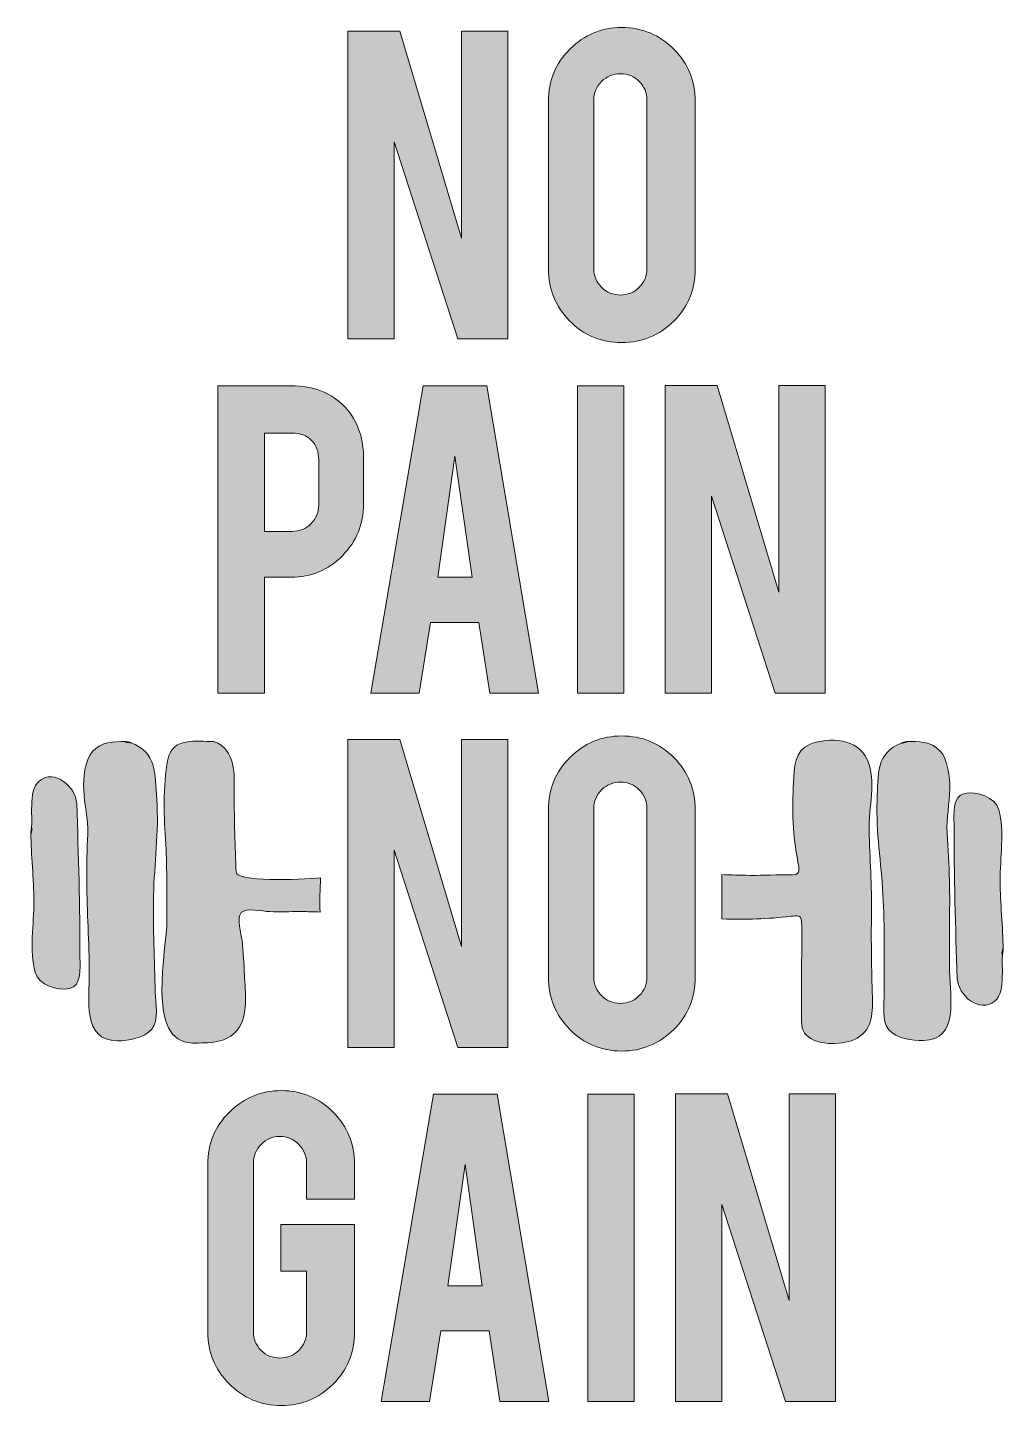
# Model space of a CAD drawing. Header units: inches. Extents: x 10.5 to 13.49, y 9.91 to 14.11.
import ezdxf

# ---------------------------------------------------------------- set-up
doc = ezdxf.new("R2010")
doc.units = ezdxf.units.IN
doc.header["$MEASUREMENT"] = 0
doc.layers.add('Calque 1', color=7, linetype='Continuous')

# ---------------------------------------------------------------- blocks, each defined once
blk = doc.blocks.new('block 3')
at = {"layer": 'Calque 1', "true_color": 0xcb7b26}
h = blk.add_hatch(color=32, dxfattribs=at)
h.dxf.hatch_style = 2
edge = h.paths.add_edge_path()
edge.add_spline(control_points=[(10.8942, 11.7535), (10.8884, 11.8343), (10.8938, 11.8999), (10.8149, 11.9268), (10.8173, 11.925), (10.7864, 11.9307), (10.8002, 11.9311), (10.7619, 11.93), (10.7262, 11.9312), (10.6983, 11.9002), (10.6742, 11.8733), (10.6702, 11.8178), (10.6715, 11.7835), (10.6732, 11.7378), (10.6854, 11.6954), (10.6837, 11.6487), (10.682, 11.6007), (10.6804, 11.5527), (10.6807, 11.5046), (10.6814, 11.4115), (10.6879, 11.3185), (10.6886, 11.2253), (10.6892, 11.1462), (10.6654, 11.0185), (10.7746, 11.0184), (10.8083, 11.0183), (10.8562, 11.0267), (10.8791, 11.0543), (10.9017, 11.0816), (10.8902, 11.1339), (10.8895, 11.1665), (10.8875, 11.2643), (10.8823, 11.362), (10.8845, 11.4599), (10.8867, 11.5583), (10.9014, 11.655), (10.8942, 11.7535)], knot_values=[0, 0, 0, 0, 1, 1, 1, 2, 2, 2, 3, 3, 3, 4, 4, 4, 5, 5, 5, 6, 6, 6, 7, 7, 7, 8, 8, 8, 9, 9, 9, 10, 10, 10, 11, 11, 11, 12, 12, 12, 12], degree=3, periodic=1)
h = blk.add_hatch(color=32, dxfattribs=at)
h.dxf.hatch_style = 2
edge = h.paths.add_edge_path()
edge.add_spline(control_points=[(10.8002, 11.9311), (10.8054, 11.9298), (10.8103, 11.9283), (10.8149, 11.9268), (10.8142, 11.9274), (10.8101, 11.9286), (10.8002, 11.9311)], knot_values=[0, 0, 0, 0, 1, 1, 1, 2, 2, 2, 2], degree=3, periodic=1)
h = blk.add_hatch(color=32, dxfattribs=at)
h.dxf.hatch_style = 2
edge = h.paths.add_edge_path()
edge.add_spline(control_points=[(11.1361, 11.5332), (11.1336, 11.6119), (11.1301, 11.6903), (11.1306, 11.7691), (11.131, 11.8279), (11.1367, 11.9066), (11.0688, 11.9307), (11.0157, 11.9307), (10.9414, 11.9448), (10.9281, 11.8759), (10.9121, 11.7934), (10.9167, 11.7001), (10.9217, 11.6166), (10.9265, 11.5384), (10.9244, 11.4619), (10.9253, 11.3839), (10.9261, 11.3027), (10.8577, 11.0117), (11.0032, 11.0117), (11.0514, 11.0117), (11.1076, 11.0099), (11.1409, 11.0522), (11.1751, 11.0956), (11.164, 11.1671), (11.1618, 11.218), (11.1603, 11.2535), (11.158, 11.2889), (11.1543, 11.3243), (11.1523, 11.3435), (11.1363, 11.3933), (11.152, 11.4091), (11.1681, 11.4253), (11.2179, 11.4129), (11.238, 11.4121), (11.2734, 11.4108), (11.2981, 11.4124), (11.3335, 11.4123), (11.3593, 11.4123), (11.369, 11.4109), (11.3922, 11.411), (11.3906, 11.4453), (11.3932, 11.4806), (11.3937, 11.5149), (11.3271, 11.5096), (11.1371, 11.5018), (11.1361, 11.5332)], knot_values=[0, 0, 0, 0, 1, 1, 1, 2, 2, 2, 3, 3, 3, 4, 4, 4, 5, 5, 5, 6, 6, 6, 7, 7, 7, 8, 8, 8, 9, 9, 9, 10, 10, 10, 11, 11, 11, 12, 12, 12, 13, 13, 13, 14, 14, 14, 15, 15, 15, 15], degree=3, periodic=1)
h = blk.add_hatch(color=32, dxfattribs=at)
h.dxf.hatch_style = 2
edge = h.paths.add_edge_path()
edge.add_spline(control_points=[(13.0742, 11.406), (13.0756, 11.4903), (13.0692, 11.575), (13.0668, 11.6593), (13.0648, 11.7316), (13.0913, 11.8071), (13.061, 11.8757), (13.0329, 11.9393), (12.9455, 11.9458), (12.8873, 11.9221), (12.838, 11.9019), (12.8392, 11.8524), (12.8364, 11.8057), (12.8316, 11.7229), (12.8337, 11.6443), (12.8501, 11.5631), (12.8582, 11.5224), (12.8501, 11.5239), (12.8132, 11.5241), (12.772, 11.5244), (12.731, 11.5219), (12.6897, 11.5229), (12.6568, 11.5237), (12.6426, 11.5243), (12.6181, 11.5249), (12.6181, 11.4799), (12.6181, 11.435), (12.6181, 11.3901), (12.6932, 11.3872), (12.7543, 11.3894), (12.8291, 11.3979), (12.8467, 11.4), (12.86, 11.4034), (12.861, 11.3819), (12.8627, 11.3423), (12.8613, 11.3023), (12.8613, 11.2626), (12.8613, 11.2126), (12.8613, 11.1626), (12.8613, 11.1125), (12.8613, 11.0915), (12.8569, 11.0606), (12.8702, 11.0421), (12.899, 11.0022), (12.9827, 11.0049), (13.0203, 11.0217), (13.0771, 11.0469), (13.0782, 11.096), (13.0769, 11.1517), (13.0748, 11.2366), (13.0728, 11.321), (13.0742, 11.406)], knot_values=[0, 0, 0, 0, 1, 1, 1, 2, 2, 2, 3, 3, 3, 4, 4, 4, 5, 5, 5, 6, 6, 6, 7, 7, 7, 8, 8, 8, 9, 9, 9, 10, 10, 10, 11, 11, 11, 12, 12, 12, 13, 13, 13, 14, 14, 14, 15, 15, 15, 16, 16, 16, 17, 17, 17, 17], degree=3, periodic=1)
h = blk.add_hatch(color=32, dxfattribs=at)
h.dxf.hatch_style = 2
edge = h.paths.add_edge_path()
edge.add_spline(control_points=[(13.3122, 11.5078), (13.3111, 11.5559), (13.3081, 11.6039), (13.3049, 11.6518), (13.3019, 11.6984), (13.3129, 11.7411), (13.3133, 11.7869), (13.3135, 11.8212), (13.3079, 11.8766), (13.283, 11.9027), (13.2543, 11.933), (13.2186, 11.9307), (13.1803, 11.9307), (13.1942, 11.9307), (13.1634, 11.924), (13.1657, 11.9259), (13.0877, 11.8967), (13.095, 11.8313), (13.0915, 11.7504), (13.0873, 11.6542), (13.1041, 11.5604), (13.1094, 11.4647), (13.1149, 11.3644), (13.1124, 11.2641), (13.1133, 11.1638), (13.1136, 11.1312), (13.1036, 11.0786), (13.127, 11.0519), (13.1507, 11.025), (13.1988, 11.0181), (13.2325, 11.0191), (13.3416, 11.0224), (13.3141, 11.1493), (13.3124, 11.2284), (13.3104, 11.3215), (13.3142, 11.4147), (13.3122, 11.5078)], knot_values=[0, 0, 0, 0, 1, 1, 1, 2, 2, 2, 3, 3, 3, 4, 4, 4, 5, 5, 5, 6, 6, 6, 7, 7, 7, 8, 8, 8, 9, 9, 9, 10, 10, 10, 11, 11, 11, 12, 12, 12, 12], degree=3, periodic=1)
h = blk.add_hatch(color=32, dxfattribs=at)
h.dxf.hatch_style = 2
edge = h.paths.add_edge_path()
edge.add_spline(control_points=[(13.1657, 11.9259), (13.1703, 11.9276), (13.1751, 11.9292), (13.1803, 11.9307), (13.1704, 11.9279), (13.1664, 11.9265), (13.1657, 11.9259)], knot_values=[0, 0, 0, 0, 1, 1, 1, 2, 2, 2, 2], degree=3, periodic=1)
h = blk.add_hatch(color=32, dxfattribs=at)
h.dxf.hatch_style = 2
edge = h.paths.add_edge_path()
edge.add_spline(control_points=[(10.65, 11.7421), (10.6481, 11.7908), (10.5826, 11.8499), (10.5353, 11.81), (10.5001, 11.7803), (10.5188, 11.6935), (10.5104, 11.6535), (10.5181, 11.6901), (10.5104, 11.6352), (10.5104, 11.6535), (10.5104, 11.5832), (10.5196, 11.5139), (10.5197, 11.4433), (10.5198, 11.3769), (10.5052, 11.2911), (10.5232, 11.2271), (10.5342, 11.1881), (10.5916, 11.1699), (10.6282, 11.1775), (10.6663, 11.1855), (10.66, 11.2417), (10.66, 11.2698), (10.6599, 11.4272), (10.6559, 11.5847), (10.65, 11.7421)], knot_values=[0, 0, 0, 0, 1, 1, 1, 2, 2, 2, 3, 3, 3, 4, 4, 4, 5, 5, 5, 6, 6, 6, 7, 7, 7, 8, 8, 8, 8], degree=3, periodic=1)
h = blk.add_hatch(color=32, dxfattribs=at)
h.dxf.hatch_style = 2
edge = h.paths.add_edge_path()
edge.add_spline(control_points=[(13.4757, 11.2962), (13.468, 11.2595), (13.4757, 11.3144), (13.4757, 11.2962), (13.4757, 11.3665), (13.4665, 11.4358), (13.4664, 11.5064), (13.4663, 11.5728), (13.4808, 11.6586), (13.4629, 11.7226), (13.4519, 11.7616), (13.3945, 11.7798), (13.3579, 11.7722), (13.3198, 11.7642), (13.3261, 11.708), (13.3261, 11.6799), (13.3262, 11.5224), (13.3302, 11.3649), (13.3361, 11.2076), (13.338, 11.1589), (13.4035, 11.0997), (13.4508, 11.1396), (13.486, 11.1694), (13.4674, 11.2561), (13.4757, 11.2962)], knot_values=[0, 0, 0, 0, 1, 1, 1, 2, 2, 2, 3, 3, 3, 4, 4, 4, 5, 5, 5, 6, 6, 6, 7, 7, 7, 8, 8, 8, 8], degree=3, periodic=1)
at = {"layer": 'Calque 1', "lineweight": 0}
for points, knots in [([(10.8942, 11.7535), (10.8884, 11.8343), (10.8938, 11.8999), (10.8149, 11.9268), (10.8173, 11.925), (10.7864, 11.9307), (10.8002, 11.9311), (10.7619, 11.93), (10.7262, 11.9312), (10.6983, 11.9002), (10.6742, 11.8733), (10.6702, 11.8178), (10.6715, 11.7835), (10.6732, 11.7378), (10.6854, 11.6954), (10.6837, 11.6487), (10.682, 11.6007), (10.6804, 11.5527), (10.6807, 11.5046), (10.6814, 11.4115), (10.6879, 11.3185), (10.6886, 11.2253), (10.6892, 11.1462), (10.6654, 11.0185), (10.7746, 11.0184), (10.8083, 11.0183), (10.8562, 11.0267), (10.8791, 11.0543), (10.9017, 11.0816), (10.8902, 11.1339), (10.8895, 11.1665), (10.8875, 11.2643), (10.8823, 11.362), (10.8845, 11.4599), (10.8867, 11.5583), (10.9014, 11.655), (10.8942, 11.7535)], [0, 0, 0, 0, 1, 1, 1, 2, 2, 2, 3, 3, 3, 4, 4, 4, 5, 5, 5, 6, 6, 6, 7, 7, 7, 8, 8, 8, 9, 9, 9, 10, 10, 10, 11, 11, 11, 12, 12, 12, 12]), ([(10.8002, 11.9311), (10.8054, 11.9298), (10.8103, 11.9283), (10.8149, 11.9268), (10.8142, 11.9274), (10.8101, 11.9286), (10.8002, 11.9311)], [0, 0, 0, 0, 1, 1, 1, 2, 2, 2, 2]), ([(11.1361, 11.5332), (11.1336, 11.6119), (11.1301, 11.6903), (11.1306, 11.7691), (11.131, 11.8279), (11.1367, 11.9066), (11.0688, 11.9307), (11.0157, 11.9307), (10.9414, 11.9448), (10.9281, 11.8759), (10.9121, 11.7934), (10.9167, 11.7001), (10.9217, 11.6166), (10.9265, 11.5384), (10.9244, 11.4619), (10.9253, 11.3839), (10.9261, 11.3027), (10.8577, 11.0117), (11.0032, 11.0117), (11.0514, 11.0117), (11.1076, 11.0099), (11.1409, 11.0522), (11.1751, 11.0956), (11.164, 11.1671), (11.1618, 11.218), (11.1603, 11.2535), (11.158, 11.2889), (11.1543, 11.3243), (11.1523, 11.3435), (11.1363, 11.3933), (11.152, 11.4091), (11.1681, 11.4253), (11.2179, 11.4129), (11.238, 11.4121), (11.2734, 11.4108), (11.2981, 11.4124), (11.3335, 11.4123), (11.3593, 11.4123), (11.369, 11.4109), (11.3922, 11.411), (11.3906, 11.4453), (11.3932, 11.4806), (11.3937, 11.5149), (11.3271, 11.5096), (11.1371, 11.5018), (11.1361, 11.5332)], [0, 0, 0, 0, 1, 1, 1, 2, 2, 2, 3, 3, 3, 4, 4, 4, 5, 5, 5, 6, 6, 6, 7, 7, 7, 8, 8, 8, 9, 9, 9, 10, 10, 10, 11, 11, 11, 12, 12, 12, 13, 13, 13, 14, 14, 14, 15, 15, 15, 15]), ([(13.0742, 11.406), (13.0756, 11.4903), (13.0692, 11.575), (13.0668, 11.6593), (13.0648, 11.7316), (13.0913, 11.8071), (13.061, 11.8757), (13.0329, 11.9393), (12.9455, 11.9458), (12.8873, 11.9221), (12.838, 11.9019), (12.8392, 11.8524), (12.8364, 11.8057), (12.8316, 11.7229), (12.8337, 11.6443), (12.8501, 11.5631), (12.8582, 11.5224), (12.8501, 11.5239), (12.8132, 11.5241), (12.772, 11.5244), (12.731, 11.5219), (12.6897, 11.5229), (12.6568, 11.5237), (12.6426, 11.5243), (12.6181, 11.5249), (12.6181, 11.4799), (12.6181, 11.435), (12.6181, 11.3901), (12.6932, 11.3872), (12.7543, 11.3894), (12.8291, 11.3979), (12.8467, 11.4), (12.86, 11.4034), (12.861, 11.3819), (12.8627, 11.3423), (12.8613, 11.3023), (12.8613, 11.2626), (12.8613, 11.2126), (12.8613, 11.1626), (12.8613, 11.1125), (12.8613, 11.0915), (12.8569, 11.0606), (12.8702, 11.0421), (12.899, 11.0022), (12.9827, 11.0049), (13.0203, 11.0217), (13.0771, 11.0469), (13.0782, 11.096), (13.0769, 11.1517), (13.0748, 11.2366), (13.0728, 11.321), (13.0742, 11.406)], [0, 0, 0, 0, 1, 1, 1, 2, 2, 2, 3, 3, 3, 4, 4, 4, 5, 5, 5, 6, 6, 6, 7, 7, 7, 8, 8, 8, 9, 9, 9, 10, 10, 10, 11, 11, 11, 12, 12, 12, 13, 13, 13, 14, 14, 14, 15, 15, 15, 16, 16, 16, 17, 17, 17, 17]), ([(13.3122, 11.5078), (13.3111, 11.5559), (13.3081, 11.6039), (13.3049, 11.6518), (13.3019, 11.6984), (13.3129, 11.7411), (13.3133, 11.7869), (13.3135, 11.8212), (13.3079, 11.8766), (13.283, 11.9027), (13.2543, 11.933), (13.2186, 11.9307), (13.1803, 11.9307), (13.1942, 11.9307), (13.1634, 11.924), (13.1657, 11.9259), (13.0877, 11.8967), (13.095, 11.8313), (13.0915, 11.7504), (13.0873, 11.6542), (13.1041, 11.5604), (13.1094, 11.4647), (13.1149, 11.3644), (13.1124, 11.2641), (13.1133, 11.1638), (13.1136, 11.1312), (13.1036, 11.0786), (13.127, 11.0519), (13.1507, 11.025), (13.1988, 11.0181), (13.2325, 11.0191), (13.3416, 11.0224), (13.3141, 11.1493), (13.3124, 11.2284), (13.3104, 11.3215), (13.3142, 11.4147), (13.3122, 11.5078)], [0, 0, 0, 0, 1, 1, 1, 2, 2, 2, 3, 3, 3, 4, 4, 4, 5, 5, 5, 6, 6, 6, 7, 7, 7, 8, 8, 8, 9, 9, 9, 10, 10, 10, 11, 11, 11, 12, 12, 12, 12]), ([(13.1657, 11.9259), (13.1703, 11.9276), (13.1751, 11.9292), (13.1803, 11.9307), (13.1704, 11.9279), (13.1664, 11.9265), (13.1657, 11.9259)], [0, 0, 0, 0, 1, 1, 1, 2, 2, 2, 2]), ([(10.65, 11.7421), (10.6481, 11.7908), (10.5826, 11.8499), (10.5353, 11.81), (10.5001, 11.7803), (10.5188, 11.6935), (10.5104, 11.6535), (10.5181, 11.6901), (10.5104, 11.6352), (10.5104, 11.6535), (10.5104, 11.5832), (10.5196, 11.5139), (10.5197, 11.4433), (10.5198, 11.3769), (10.5052, 11.2911), (10.5232, 11.2271), (10.5342, 11.1881), (10.5916, 11.1699), (10.6282, 11.1775), (10.6663, 11.1855), (10.66, 11.2417), (10.66, 11.2698), (10.6599, 11.4272), (10.6559, 11.5847), (10.65, 11.7421)], [0, 0, 0, 0, 1, 1, 1, 2, 2, 2, 3, 3, 3, 4, 4, 4, 5, 5, 5, 6, 6, 6, 7, 7, 7, 8, 8, 8, 8]), ([(13.4757, 11.2962), (13.468, 11.2595), (13.4757, 11.3144), (13.4757, 11.2962), (13.4757, 11.3665), (13.4665, 11.4358), (13.4664, 11.5064), (13.4663, 11.5728), (13.4808, 11.6586), (13.4629, 11.7226), (13.4519, 11.7616), (13.3945, 11.7798), (13.3579, 11.7722), (13.3198, 11.7642), (13.3261, 11.708), (13.3261, 11.6799), (13.3262, 11.5224), (13.3302, 11.3649), (13.3361, 11.2076), (13.338, 11.1589), (13.4035, 11.0997), (13.4508, 11.1396), (13.486, 11.1694), (13.4674, 11.2561), (13.4757, 11.2962)], [0, 0, 0, 0, 1, 1, 1, 2, 2, 2, 3, 3, 3, 4, 4, 4, 5, 5, 5, 6, 6, 6, 7, 7, 7, 8, 8, 8, 8])]:
    blk.add_open_spline(points, degree=3, knots=knots, dxfattribs=at)
blk = doc.blocks.new('block 5')
at = {"layer": 'Calque 1', "true_color": 0x1d1d1b}
h = blk.add_hatch(color=250, dxfattribs=at)
h.dxf.hatch_style = 2
h.paths.add_polyline_path([(11.8233, 13.4654), (11.6357, 14.0957), (11.4771, 14.0957), (11.4771, 13.1578), (11.6184, 13.1578), (11.6184, 13.7584), (11.8129, 13.1578), (11.9647, 13.1578), (11.9647, 14.0957), (11.8233, 14.0957)])
h = blk.add_hatch(color=250, dxfattribs=at)
h.dxf.hatch_style = 2
edge = h.paths.add_edge_path()
edge.add_spline(control_points=[(12.4714, 14.0411), (12.4278, 14.085), (12.3748, 14.1069), (12.3125, 14.1069), (12.2511, 14.1069), (12.1985, 14.0851), (12.1547, 14.0415), (12.1108, 13.9979), (12.0888, 13.9449), (12.0888, 13.8826), (12.0888, 13.8826), (12.0888, 13.371), (12.0888, 13.371), (12.0888, 13.3091), (12.1105, 13.2563), (12.1539, 13.2124), (12.1973, 13.1685), (12.2501, 13.1466), (12.3125, 13.1466), (12.3743, 13.1466), (12.4272, 13.1684), (12.4711, 13.212), (12.5149, 13.2557), (12.5369, 13.3086), (12.5369, 13.371), (12.5369, 13.371), (12.5369, 13.8826), (12.5369, 13.8826), (12.5369, 13.9444), (12.5151, 13.9972), (12.4714, 14.0411)], knot_values=[0, 0, 0, 0, 1, 1, 1, 2, 2, 2, 3, 3, 3, 4, 4, 4, 5, 5, 5, 6, 6, 6, 7, 7, 7, 8, 8, 8, 9, 9, 9, 10, 10, 10, 10], degree=3, periodic=1)
edge = h.paths.add_edge_path()
edge.add_spline(control_points=[(12.3895, 13.3725), (12.3895, 13.35), (12.3817, 13.331), (12.366, 13.3152), (12.3503, 13.2995), (12.3312, 13.2917), (12.3087, 13.2917), (12.2863, 13.2917), (12.2671, 13.2995), (12.2512, 13.3152), (12.2352, 13.331), (12.2272, 13.35), (12.2272, 13.3725), (12.2272, 13.3725), (12.2272, 13.8856), (12.2272, 13.8856), (12.2272, 13.908), (12.2352, 13.9271), (12.2512, 13.9428), (12.2671, 13.9585), (12.2863, 13.9663), (12.3087, 13.9663), (12.3312, 13.9663), (12.3503, 13.9585), (12.366, 13.9428), (12.3817, 13.9271), (12.3895, 13.908), (12.3895, 13.8856), (12.3895, 13.8856), (12.3895, 13.3725), (12.3895, 13.3725)], knot_values=[0, 0, 0, 0, 1, 1, 1, 2, 2, 2, 3, 3, 3, 4, 4, 4, 5, 5, 5, 6, 6, 6, 7, 7, 7, 8, 8, 8, 9, 9, 9, 10, 10, 10, 10], degree=3, periodic=1)
at = {"layer": 'Calque 1', "lineweight": 0}
blk.add_lwpolyline([(11.8233, 13.4654), (11.6357, 14.0957), (11.4771, 14.0957), (11.4771, 13.1578), (11.6184, 13.1578), (11.6184, 13.7584), (11.8129, 13.1578), (11.9647, 13.1578), (11.9647, 14.0957), (11.8233, 14.0957), (11.8233, 13.4654)], dxfattribs=at)
for points in [[(12.4714, 14.0411), (12.4278, 14.085), (12.3748, 14.1069), (12.3125, 14.1069), (12.2511, 14.1069), (12.1985, 14.0851), (12.1547, 14.0415), (12.1108, 13.9979), (12.0888, 13.9449), (12.0888, 13.8826), (12.0888, 13.8826), (12.0888, 13.371), (12.0888, 13.371), (12.0888, 13.3091), (12.1105, 13.2563), (12.1539, 13.2124), (12.1973, 13.1685), (12.2501, 13.1466), (12.3125, 13.1466), (12.3743, 13.1466), (12.4272, 13.1684), (12.4711, 13.212), (12.5149, 13.2557), (12.5369, 13.3086), (12.5369, 13.371), (12.5369, 13.371), (12.5369, 13.8826), (12.5369, 13.8826), (12.5369, 13.9444), (12.5151, 13.9972), (12.4714, 14.0411)], [(12.3895, 13.3725), (12.3895, 13.35), (12.3817, 13.331), (12.366, 13.3152), (12.3503, 13.2995), (12.3312, 13.2917), (12.3087, 13.2917), (12.2863, 13.2917), (12.2671, 13.2995), (12.2512, 13.3152), (12.2352, 13.331), (12.2272, 13.35), (12.2272, 13.3725), (12.2272, 13.3725), (12.2272, 13.8856), (12.2272, 13.8856), (12.2272, 13.908), (12.2352, 13.9271), (12.2512, 13.9428), (12.2671, 13.9585), (12.2863, 13.9663), (12.3087, 13.9663), (12.3312, 13.9663), (12.3503, 13.9585), (12.366, 13.9428), (12.3817, 13.9271), (12.3895, 13.908), (12.3895, 13.8856), (12.3895, 13.8856), (12.3895, 13.3725), (12.3895, 13.3725)]]:
    blk.add_open_spline(points, degree=3, knots=[0, 0, 0, 0, 1, 1, 1, 2, 2, 2, 3, 3, 3, 4, 4, 4, 5, 5, 5, 6, 6, 6, 7, 7, 7, 8, 8, 8, 9, 9, 9, 10, 10, 10, 10], dxfattribs=at)
blk = doc.blocks.new('block 6')
at = {"layer": 'Calque 1', "true_color": 0x1d1d1b}
h = blk.add_hatch(color=250, dxfattribs=at)
h.dxf.hatch_style = 2
edge = h.paths.add_edge_path()
edge.add_spline(control_points=[(11.3039, 13.0153), (11.3039, 13.0153), (11.081, 13.0153), (11.081, 13.0153), (11.081, 13.0153), (11.081, 12.0782), (11.081, 12.0782), (11.081, 12.0782), (11.2224, 12.0782), (11.2224, 12.0782), (11.2224, 12.0782), (11.2224, 12.4312), (11.2224, 12.4312), (11.2224, 12.4312), (11.3039, 12.4312), (11.3039, 12.4312), (11.3652, 12.4312), (11.4175, 12.4531), (11.4606, 12.497), (11.5037, 12.5409), (11.5253, 12.5938), (11.5253, 12.6556), (11.5253, 12.6556), (11.5253, 12.7917), (11.5253, 12.7917), (11.5253, 12.856), (11.5063, 12.9089), (11.4685, 12.9503), (11.4276, 12.9937), (11.3727, 13.0153), (11.3039, 13.0153)], knot_values=[0, 0, 0, 0, 1, 1, 1, 2, 2, 2, 3, 3, 3, 4, 4, 4, 5, 5, 5, 6, 6, 6, 7, 7, 7, 8, 8, 8, 9, 9, 9, 10, 10, 10, 10], degree=3, periodic=1)
edge = h.paths.add_edge_path()
edge.add_spline(control_points=[(11.3884, 12.6526), (11.3884, 12.6302), (11.3806, 12.6109), (11.3649, 12.595), (11.3492, 12.579), (11.3301, 12.5711), (11.3076, 12.5711), (11.3076, 12.5711), (11.2224, 12.5711), (11.2224, 12.5711), (11.2224, 12.5711), (11.2224, 12.871), (11.2224, 12.871), (11.2224, 12.871), (11.3076, 12.871), (11.3076, 12.871), (11.3321, 12.871), (11.3516, 12.8635), (11.3664, 12.8486), (11.3811, 12.8336), (11.3884, 12.8139), (11.3884, 12.7895), (11.3884, 12.7895), (11.3884, 12.6526), (11.3884, 12.6526), (11.3884, 12.6526), (11.3884, 12.6526), (11.3884, 12.6526)], knot_values=[0, 0, 0, 0, 1, 1, 1, 2, 2, 2, 3, 3, 3, 4, 4, 4, 5, 5, 5, 6, 6, 6, 7, 7, 7, 8, 8, 8, 9, 9, 9, 9], degree=3, periodic=1)
h = blk.add_hatch(color=250, dxfattribs=at)
h.dxf.hatch_style = 2
h.paths.add_polyline_path([(11.7071, 13.0153), (11.5477, 12.0782), (11.6949, 12.0782), (11.7293, 12.2936), (11.8769, 12.2936), (11.9099, 12.0782), (12.0586, 12.0782), (11.9015, 13.0153)])
h.paths.add_polyline_path([(11.7512, 12.4312), (11.8035, 12.8007), (11.8559, 12.4312)])
h = blk.add_hatch(color=250, dxfattribs=at)
h.dxf.hatch_style = 2
h.paths.add_polyline_path([(12.1775, 13.0153), (12.3188, 13.0153), (12.3188, 12.0782), (12.1775, 12.0782)])
h = blk.add_hatch(color=250, dxfattribs=at)
h.dxf.hatch_style = 2
h.paths.add_polyline_path([(12.7915, 13.0161), (12.7915, 12.3857), (12.6039, 13.0161), (12.4452, 13.0161), (12.4452, 12.0782), (12.5866, 12.0782), (12.5866, 12.6788), (12.781, 12.0782), (12.9329, 12.0782), (12.9329, 13.0161)])
at = {"layer": 'Calque 1', "lineweight": 0}
for points in [[(11.7071, 13.0153), (11.5477, 12.0782), (11.6949, 12.0782), (11.7293, 12.2936), (11.8769, 12.2936), (11.9099, 12.0782), (12.0586, 12.0782), (11.9015, 13.0153), (11.7071, 13.0153)], [(12.1775, 13.0153), (12.3188, 13.0153), (12.3188, 12.0782), (12.1775, 12.0782), (12.1775, 13.0153)], [(12.7915, 13.0161), (12.7915, 12.3857), (12.6039, 13.0161), (12.4452, 13.0161), (12.4452, 12.0782), (12.5866, 12.0782), (12.5866, 12.6788), (12.781, 12.0782), (12.9329, 12.0782), (12.9329, 13.0161), (12.7915, 13.0161)], [(11.7512, 12.4312), (11.8035, 12.8007), (11.8559, 12.4312), (11.7512, 12.4312)]]:
    blk.add_lwpolyline(points, dxfattribs=at)
for points, knots in [([(11.3039, 13.0153), (11.3039, 13.0153), (11.081, 13.0153), (11.081, 13.0153), (11.081, 13.0153), (11.081, 12.0782), (11.081, 12.0782), (11.081, 12.0782), (11.2224, 12.0782), (11.2224, 12.0782), (11.2224, 12.0782), (11.2224, 12.4312), (11.2224, 12.4312), (11.2224, 12.4312), (11.3039, 12.4312), (11.3039, 12.4312), (11.3652, 12.4312), (11.4175, 12.4531), (11.4606, 12.497), (11.5037, 12.5409), (11.5253, 12.5938), (11.5253, 12.6556), (11.5253, 12.6556), (11.5253, 12.7917), (11.5253, 12.7917), (11.5253, 12.856), (11.5063, 12.9089), (11.4685, 12.9503), (11.4276, 12.9937), (11.3727, 13.0153), (11.3039, 13.0153)], [0, 0, 0, 0, 1, 1, 1, 2, 2, 2, 3, 3, 3, 4, 4, 4, 5, 5, 5, 6, 6, 6, 7, 7, 7, 8, 8, 8, 9, 9, 9, 10, 10, 10, 10]), ([(11.3884, 12.6526), (11.3884, 12.6302), (11.3806, 12.6109), (11.3649, 12.595), (11.3492, 12.579), (11.3301, 12.5711), (11.3076, 12.5711), (11.3076, 12.5711), (11.2224, 12.5711), (11.2224, 12.5711), (11.2224, 12.5711), (11.2224, 12.871), (11.2224, 12.871), (11.2224, 12.871), (11.3076, 12.871), (11.3076, 12.871), (11.3321, 12.871), (11.3516, 12.8635), (11.3664, 12.8486), (11.3811, 12.8336), (11.3884, 12.8139), (11.3884, 12.7895), (11.3884, 12.7895), (11.3884, 12.6526), (11.3884, 12.6526), (11.3884, 12.6526), (11.3884, 12.6526), (11.3884, 12.6526)], [0, 0, 0, 0, 1, 1, 1, 2, 2, 2, 3, 3, 3, 4, 4, 4, 5, 5, 5, 6, 6, 6, 7, 7, 7, 8, 8, 8, 9, 9, 9, 9])]:
    blk.add_open_spline(points, degree=3, knots=knots, dxfattribs=at)
blk = doc.blocks.new('block 7')
at = {"layer": 'Calque 1', "true_color": 0x1d1d1b}
h = blk.add_hatch(color=250, dxfattribs=at)
h.dxf.hatch_style = 2
h.paths.add_polyline_path([(11.8233, 11.3061), (11.6357, 11.9365), (11.4771, 11.9365), (11.4771, 10.9985), (11.6184, 10.9985), (11.6184, 11.5991), (11.8129, 10.9985), (11.9647, 10.9985), (11.9647, 11.9365), (11.8233, 11.9365)])
h = blk.add_hatch(color=250, dxfattribs=at)
h.dxf.hatch_style = 2
edge = h.paths.add_edge_path()
edge.add_spline(control_points=[(12.4714, 11.8819), (12.4278, 11.9257), (12.3748, 11.9477), (12.3125, 11.9477), (12.2511, 11.9477), (12.1985, 11.9259), (12.1547, 11.8822), (12.1108, 11.8386), (12.0888, 11.7856), (12.0888, 11.7233), (12.0888, 11.7233), (12.0888, 11.2117), (12.0888, 11.2117), (12.0888, 11.1499), (12.1105, 11.097), (12.1539, 11.0532), (12.1973, 11.0093), (12.2501, 10.9873), (12.3125, 10.9873), (12.3743, 10.9873), (12.4272, 11.0091), (12.4711, 11.0528), (12.5149, 11.0964), (12.5369, 11.1494), (12.5369, 11.2117), (12.5369, 11.2117), (12.5369, 11.7233), (12.5369, 11.7233), (12.5369, 11.7851), (12.5151, 11.838), (12.4714, 11.8819)], knot_values=[0, 0, 0, 0, 1, 1, 1, 2, 2, 2, 3, 3, 3, 4, 4, 4, 5, 5, 5, 6, 6, 6, 7, 7, 7, 8, 8, 8, 9, 9, 9, 10, 10, 10, 10], degree=3, periodic=1)
edge = h.paths.add_edge_path()
edge.add_spline(control_points=[(12.3895, 11.2132), (12.3895, 11.1908), (12.3817, 11.1717), (12.366, 11.156), (12.3503, 11.1403), (12.3312, 11.1324), (12.3087, 11.1324), (12.2863, 11.1324), (12.2671, 11.1403), (12.2512, 11.156), (12.2352, 11.1717), (12.2272, 11.1908), (12.2272, 11.2132), (12.2272, 11.2132), (12.2272, 11.7263), (12.2272, 11.7263), (12.2272, 11.7487), (12.2352, 11.7678), (12.2512, 11.7835), (12.2671, 11.7992), (12.2863, 11.8071), (12.3087, 11.8071), (12.3312, 11.8071), (12.3503, 11.7992), (12.366, 11.7835), (12.3817, 11.7678), (12.3895, 11.7487), (12.3895, 11.7263), (12.3895, 11.7263), (12.3895, 11.2132), (12.3895, 11.2132)], knot_values=[0, 0, 0, 0, 1, 1, 1, 2, 2, 2, 3, 3, 3, 4, 4, 4, 5, 5, 5, 6, 6, 6, 7, 7, 7, 8, 8, 8, 9, 9, 9, 10, 10, 10, 10], degree=3, periodic=1)
at = {"layer": 'Calque 1', "lineweight": 0}
blk.add_lwpolyline([(11.8233, 11.3061), (11.6357, 11.9365), (11.4771, 11.9365), (11.4771, 10.9985), (11.6184, 10.9985), (11.6184, 11.5991), (11.8129, 10.9985), (11.9647, 10.9985), (11.9647, 11.9365), (11.8233, 11.9365), (11.8233, 11.3061)], dxfattribs=at)
for points in [[(12.4714, 11.8819), (12.4278, 11.9257), (12.3748, 11.9477), (12.3125, 11.9477), (12.2511, 11.9477), (12.1985, 11.9259), (12.1547, 11.8822), (12.1108, 11.8386), (12.0888, 11.7856), (12.0888, 11.7233), (12.0888, 11.7233), (12.0888, 11.2117), (12.0888, 11.2117), (12.0888, 11.1499), (12.1105, 11.097), (12.1539, 11.0532), (12.1973, 11.0093), (12.2501, 10.9873), (12.3125, 10.9873), (12.3743, 10.9873), (12.4272, 11.0091), (12.4711, 11.0528), (12.5149, 11.0964), (12.5369, 11.1494), (12.5369, 11.2117), (12.5369, 11.2117), (12.5369, 11.7233), (12.5369, 11.7233), (12.5369, 11.7851), (12.5151, 11.838), (12.4714, 11.8819)], [(12.3895, 11.2132), (12.3895, 11.1908), (12.3817, 11.1717), (12.366, 11.156), (12.3503, 11.1403), (12.3312, 11.1324), (12.3087, 11.1324), (12.2863, 11.1324), (12.2671, 11.1403), (12.2512, 11.156), (12.2352, 11.1717), (12.2272, 11.1908), (12.2272, 11.2132), (12.2272, 11.2132), (12.2272, 11.7263), (12.2272, 11.7263), (12.2272, 11.7487), (12.2352, 11.7678), (12.2512, 11.7835), (12.2671, 11.7992), (12.2863, 11.8071), (12.3087, 11.8071), (12.3312, 11.8071), (12.3503, 11.7992), (12.366, 11.7835), (12.3817, 11.7678), (12.3895, 11.7487), (12.3895, 11.7263), (12.3895, 11.7263), (12.3895, 11.2132), (12.3895, 11.2132)]]:
    blk.add_open_spline(points, degree=3, knots=[0, 0, 0, 0, 1, 1, 1, 2, 2, 2, 3, 3, 3, 4, 4, 4, 5, 5, 5, 6, 6, 6, 7, 7, 7, 8, 8, 8, 9, 9, 9, 10, 10, 10, 10], dxfattribs=at)
blk = doc.blocks.new('block 8')
at = {"layer": 'Calque 1', "true_color": 0x1d1d1b}
h = blk.add_hatch(color=250, dxfattribs=at)
h.dxf.hatch_style = 2
edge = h.paths.add_edge_path()
edge.add_spline(control_points=[(11.2742, 10.8665), (11.2124, 10.8665), (11.1595, 10.8447), (11.1157, 10.8011), (11.0718, 10.7575), (11.0498, 10.7045), (11.0498, 10.6422), (11.0498, 10.6422), (11.0498, 10.1306), (11.0498, 10.1306), (11.0498, 10.0692), (11.0717, 10.0166), (11.1153, 9.9728), (11.1589, 9.9289), (11.2119, 9.9069), (11.2742, 9.9069), (11.3356, 9.9069), (11.3881, 9.9286), (11.432, 9.972), (11.4759, 10.0154), (11.4979, 10.0683), (11.4979, 10.1306), (11.4979, 10.1306), (11.4979, 10.4582), (11.4979, 10.4582), (11.4979, 10.4582), (11.2727, 10.4582), (11.2727, 10.4582), (11.2727, 10.4582), (11.2727, 10.3161), (11.2727, 10.3161), (11.2727, 10.3161), (11.3513, 10.3161), (11.3513, 10.3161), (11.3513, 10.3161), (11.3513, 10.1319), (11.3513, 10.1319), (11.3513, 10.1095), (11.3433, 10.0905), (11.3273, 10.0748), (11.3114, 10.0592), (11.2922, 10.0513), (11.2697, 10.0513), (11.2473, 10.0513), (11.2282, 10.0592), (11.2125, 10.0749), (11.1968, 10.0906), (11.189, 10.1097), (11.189, 10.1321), (11.189, 10.1321), (11.189, 10.6452), (11.189, 10.6452), (11.189, 10.6676), (11.1968, 10.6868), (11.2125, 10.7028), (11.2282, 10.7187), (11.2473, 10.7267), (11.2697, 10.7267), (11.2922, 10.7267), (11.3114, 10.7187), (11.3273, 10.7028), (11.3433, 10.6868), (11.3513, 10.6676), (11.3513, 10.6452), (11.3513, 10.6452), (11.3513, 10.5352), (11.3513, 10.5352), (11.3513, 10.5352), (11.4979, 10.5352), (11.4979, 10.5352), (11.4979, 10.5352), (11.4979, 10.6422), (11.4979, 10.6422), (11.4979, 10.704), (11.4762, 10.7569), (11.4328, 10.8007), (11.3894, 10.8446), (11.3365, 10.8665), (11.2742, 10.8665)], knot_values=[0, 0, 0, 0, 1, 1, 1, 2, 2, 2, 3, 3, 3, 4, 4, 4, 5, 5, 5, 6, 6, 6, 7, 7, 7, 8, 8, 8, 9, 9, 9, 10, 10, 10, 11, 11, 11, 12, 12, 12, 13, 13, 13, 14, 14, 14, 15, 15, 15, 16, 16, 16, 17, 17, 17, 18, 18, 18, 19, 19, 19, 20, 20, 20, 21, 21, 21, 22, 22, 22, 23, 23, 23, 24, 24, 24, 25, 25, 25, 26, 26, 26, 26], degree=3, periodic=1)
h = blk.add_hatch(color=250, dxfattribs=at)
h.dxf.hatch_style = 2
h.paths.add_polyline_path([(11.7382, 10.8561), (11.5789, 9.9189), (11.7261, 9.9189), (11.7604, 10.1343), (11.908, 10.1343), (11.9411, 9.9189), (12.0897, 9.9189), (11.9327, 10.8561)])
h.paths.add_polyline_path([(11.7824, 10.2719), (11.8347, 10.6414), (11.8871, 10.2719)])
h = blk.add_hatch(color=250, dxfattribs=at)
h.dxf.hatch_style = 2
h.paths.add_polyline_path([(12.2086, 10.8561), (12.35, 10.8561), (12.35, 9.9189), (12.2086, 9.9189)])
h = blk.add_hatch(color=250, dxfattribs=at)
h.dxf.hatch_style = 2
h.paths.add_polyline_path([(12.8227, 10.8568), (12.8227, 10.2265), (12.6351, 10.8568), (12.4764, 10.8568), (12.4764, 9.9189), (12.6178, 9.9189), (12.6178, 10.5195), (12.8122, 9.9189), (12.9641, 9.9189), (12.9641, 10.8568)])
at = {"layer": 'Calque 1', "lineweight": 0}
for points in [[(11.7382, 10.8561), (11.5789, 9.9189), (11.7261, 9.9189), (11.7604, 10.1343), (11.908, 10.1343), (11.9411, 9.9189), (12.0897, 9.9189), (11.9327, 10.8561), (11.7382, 10.8561), (11.7382, 10.8561)], [(12.2086, 10.8561), (12.35, 10.8561), (12.35, 9.9189), (12.2086, 9.9189), (12.2086, 10.8561)], [(12.8227, 10.8568), (12.8227, 10.2265), (12.6351, 10.8568), (12.4764, 10.8568), (12.4764, 9.9189), (12.6178, 9.9189), (12.6178, 10.5195), (12.8122, 9.9189), (12.9641, 9.9189), (12.9641, 10.8568), (12.8227, 10.8568)], [(11.7824, 10.2719), (11.8347, 10.6414), (11.8871, 10.2719), (11.7824, 10.2719)]]:
    blk.add_lwpolyline(points, dxfattribs=at)
blk.add_open_spline([(11.2742, 10.8665), (11.2124, 10.8665), (11.1595, 10.8447), (11.1157, 10.8011), (11.0718, 10.7575), (11.0498, 10.7045), (11.0498, 10.6422), (11.0498, 10.6422), (11.0498, 10.1306), (11.0498, 10.1306), (11.0498, 10.0692), (11.0717, 10.0166), (11.1153, 9.9728), (11.1589, 9.9289), (11.2119, 9.9069), (11.2742, 9.9069), (11.3356, 9.9069), (11.3881, 9.9286), (11.432, 9.972), (11.4759, 10.0154), (11.4979, 10.0683), (11.4979, 10.1306), (11.4979, 10.1306), (11.4979, 10.4582), (11.4979, 10.4582), (11.4979, 10.4582), (11.2727, 10.4582), (11.2727, 10.4582), (11.2727, 10.4582), (11.2727, 10.3161), (11.2727, 10.3161), (11.2727, 10.3161), (11.3513, 10.3161), (11.3513, 10.3161), (11.3513, 10.3161), (11.3513, 10.1319), (11.3513, 10.1319), (11.3513, 10.1095), (11.3433, 10.0905), (11.3273, 10.0748), (11.3114, 10.0592), (11.2922, 10.0513), (11.2697, 10.0513), (11.2473, 10.0513), (11.2282, 10.0592), (11.2125, 10.0749), (11.1968, 10.0906), (11.189, 10.1097), (11.189, 10.1321), (11.189, 10.1321), (11.189, 10.6452), (11.189, 10.6452), (11.189, 10.6676), (11.1968, 10.6868), (11.2125, 10.7028), (11.2282, 10.7187), (11.2473, 10.7267), (11.2697, 10.7267), (11.2922, 10.7267), (11.3114, 10.7187), (11.3273, 10.7028), (11.3433, 10.6868), (11.3513, 10.6676), (11.3513, 10.6452), (11.3513, 10.6452), (11.3513, 10.5352), (11.3513, 10.5352), (11.3513, 10.5352), (11.4979, 10.5352), (11.4979, 10.5352), (11.4979, 10.5352), (11.4979, 10.6422), (11.4979, 10.6422), (11.4979, 10.704), (11.4762, 10.7569), (11.4328, 10.8007), (11.3894, 10.8446), (11.3365, 10.8665), (11.2742, 10.8665)], degree=3, knots=[0, 0, 0, 0, 1, 1, 1, 2, 2, 2, 3, 3, 3, 4, 4, 4, 5, 5, 5, 6, 6, 6, 7, 7, 7, 8, 8, 8, 9, 9, 9, 10, 10, 10, 11, 11, 11, 12, 12, 12, 13, 13, 13, 14, 14, 14, 15, 15, 15, 16, 16, 16, 17, 17, 17, 18, 18, 18, 19, 19, 19, 20, 20, 20, 21, 21, 21, 22, 22, 22, 23, 23, 23, 24, 24, 24, 25, 25, 25, 26, 26, 26, 26], dxfattribs=at)
blk = doc.blocks.new('block 4')
at = {"layer": 'Calque 1'}
for name in ['block 5', 'block 6', 'block 7', 'block 8']:
    blk.add_blockref(name, (0, 0), dxfattribs=at)
blk = doc.blocks.new('block 2')
at = {"layer": 'Calque 1'}
for name in ['block 4', 'block 3']:
    blk.add_blockref(name, (0, 0), dxfattribs=at)

msp = doc.modelspace()

# ---------------------------------------------------------------- block references
at = {"layer": 'Calque 1'}
msp.add_blockref('block 2', (0, 0), dxfattribs=at)

doc.saveas('drawing.dxf')
